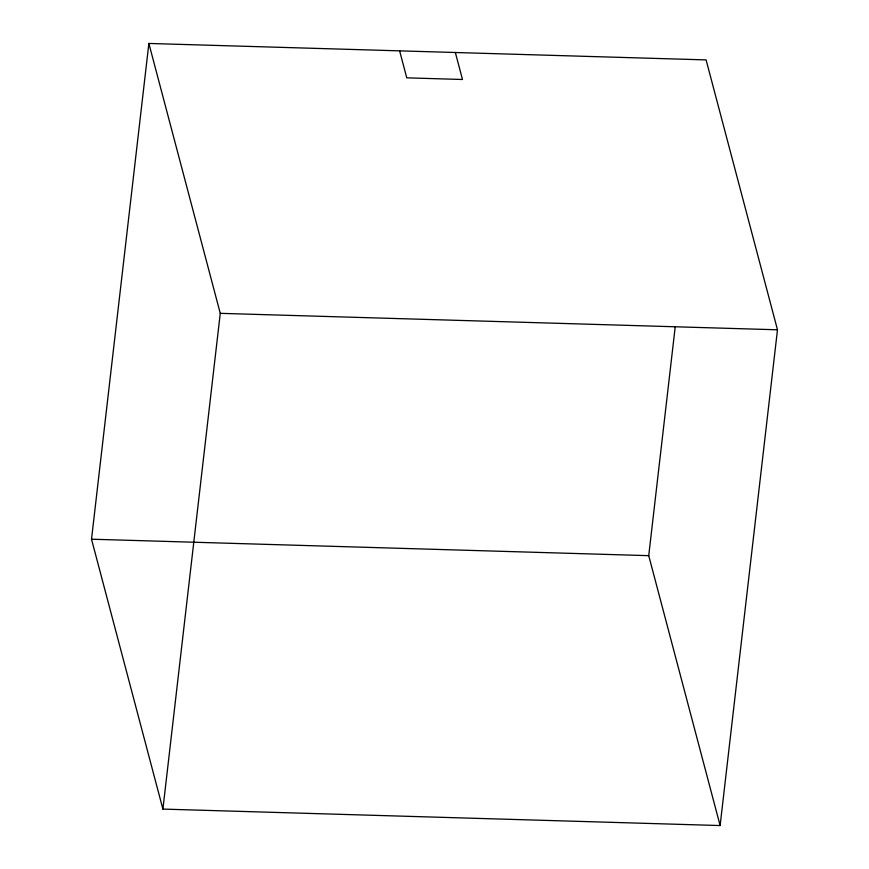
<?xml version="1.0" encoding="UTF-8"?>
<svg xmlns="http://www.w3.org/2000/svg" width="869" height="869" viewBox="0 0 869 869"><rect width="100%" height="100%" fill="white"/><g stroke="black" fill="none" stroke-linecap="round" stroke-linejoin="round"><path stroke-width="1.3" d="M91.517 539.204L148.871 43.45L706.095 59.907L777.483 329.796L720.129 825.55L162.905 809.093L91.517 539.204L648.73 555.66L720.129 825.55M162.905 809.093L220.27 313.34L148.871 43.45M648.73 555.66L675.235 326.646M220.27 313.34L777.483 329.796M455.345 52.498L462.482 79.492L406.768 77.841L399.621 50.858"/></g></svg>
